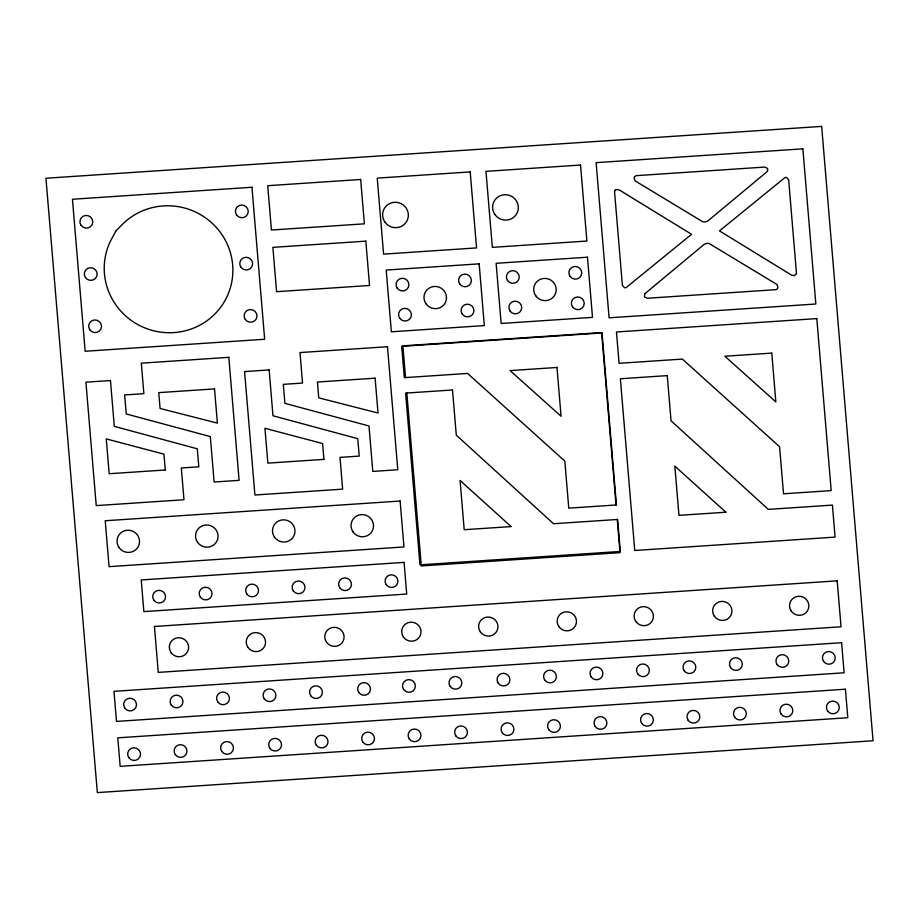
<?xml version="1.0" encoding="UTF-8"?>
<svg xmlns="http://www.w3.org/2000/svg" width="919" height="919" viewBox="0 0 919 919"><rect width="100%" height="100%" fill="white"/><g stroke="black" fill="none" stroke-linecap="round" stroke-linejoin="round"><path stroke-width="1.38" d="M616.04 504.99L601.612 332.563L402.878 345.854L405.532 377.583M617.246 519.476L620.026 552.664L421.293 565.943L406.83 393.022M644.736 293.827L644.483 296.94L647.47 298.238L775.9 289.657L777.463 288.704L777.945 287.188L776.773 284.385L709.342 243.604L707.458 243.248L704.459 244.121L644.736 293.827M767.664 169.969L767.285 171.497L707.55 221.203L704.551 222.076L702.667 221.72L635.236 180.951L634.064 178.137L634.547 176.62L636.109 175.667L764.539 167.086L767.526 168.384L767.664 169.969M615.179 190.21L614.547 191.657L622.381 285.292L624.461 287.75L626.069 287.647L691.559 234.299L619.429 190.026L616.626 189.521L615.179 190.21M796.497 273.54L794.43 275.677L791.627 275.172L719.485 230.899L784.987 177.562L786.584 177.447L788.663 179.906L796.497 273.54M115.955 230.91L110.671 240.709A64.537 63.262 24.2 0 0 165.696 332.632A64.537 63.262 24.2 0 0 228.693 247.613A64.537 63.262 24.2 0 0 123.766 223.041L115.955 230.91M821.666 126.397L45.95 178.24L97.334 792.603L873.05 740.76L821.666 126.397M802.861 148.832L596.121 162.652L609.09 317.825L815.842 304.005L802.861 148.832M470.195 171.91L377.227 178.125L383.591 254.126L476.547 247.912L470.195 171.91M360.673 179.481L267.716 185.695L271.427 230.037L364.383 223.822L360.673 179.481M580.532 165.041L485.967 171.359L492.331 247.36L586.885 241.042L580.532 165.041M251.944 187.258L72.44 199.251L85.157 351.265L264.661 339.26L251.944 187.258M365.831 241.146L272.874 247.36L276.585 291.691L369.541 285.476L365.831 241.146M479.155 263.845L386.198 270.06L391.368 331.805L484.324 325.59L479.155 263.845M587.471 257.205L496.122 263.305L501.154 323.477L592.502 317.377L587.471 257.205M228.82 357.33L141.319 363.177L143.869 393.665L124.639 394.952L126.225 413.952L210.325 436.582L214.116 482.015L239.112 480.35L228.82 357.33M387.485 346.727L299.985 352.574L302.535 383.062L283.305 384.349L284.901 403.349L368.99 425.979L372.792 471.413L397.778 469.747L387.485 346.727M602.037 332.954L401.695 346.337L404.326 377.663L467.599 373.436L564.829 461.108L568.769 508.15L616.431 504.956L602.037 332.954M816.807 318.594L616.465 331.989L619.084 363.315L682.369 359.088L779.588 446.749L783.528 493.79L831.19 490.608L816.807 318.594M110.464 380.535L85.915 382.178L96.231 505.611L183.972 499.752L181.307 467.989L198.803 466.818L197.298 448.805L114.301 426.37L110.464 380.535M269.141 369.932L244.58 371.575L254.908 495.008L342.638 489.149L339.984 457.386L359.214 456.1L357.755 438.685L272.966 415.767L269.141 369.932M214.518 388.909L158.757 392.631L160.078 408.473L217.378 423.108L214.518 388.909M375.113 378.168L317.423 382.028L318.744 397.858L378.031 413.01L375.113 378.168M556.994 367.462L510.102 370.598L561.072 416.261L556.994 367.462M771.765 353.103L724.873 356.239L775.843 401.902L771.765 353.103M452.504 389.978L405.612 393.114L419.972 564.852L620.314 551.457L617.637 519.453L553.548 523.738L456.295 435.181L452.504 389.978M667.274 375.618L620.371 378.754L634.742 550.492L835.084 537.11L832.407 505.094L768.318 509.379L671.054 420.833L667.274 375.618M165.282 469.988L109.177 473.733L106.271 438.903L163.95 454.147L165.282 469.988M323.947 459.374L267.854 463.13L264.936 428.288L322.615 443.544L323.947 459.374M400.121 501.039L105.225 520.751L109.062 566.667L403.958 546.954L400.121 501.039M511.113 526.576L464.198 529.712L460.086 480.488L511.113 526.576M725.872 512.216L678.957 515.352L674.845 466.128L725.872 512.216M404.061 562.382L141.227 579.958L143.869 611.617L406.715 594.053L404.061 562.382M837.198 580.842L154.438 626.482L158.275 672.398L841.034 626.769L837.198 580.842M841.609 642.703L113.979 691.341L116.495 721.426L844.124 672.788L841.609 642.703M845.411 689.204L117.781 737.842L120.171 766.343L847.8 717.716L845.411 689.204M791.282 611.089A9.684 9.489 24.2 0 0 807.939 609.975A9.684 9.489 24.2 0 0 798.416 596.282A9.684 9.489 24.2 0 0 791.282 611.089M714.35 616.224A9.684 9.489 24.2 0 0 731.007 615.11A9.684 9.489 24.2 0 0 721.495 601.417A9.684 9.489 24.2 0 0 714.35 616.224M635.822 621.474A9.684 9.489 24.2 0 0 652.479 620.359A9.684 9.489 24.2 0 0 642.955 606.666A9.684 9.489 24.2 0 0 635.822 621.474M558.89 626.62A9.684 9.489 24.2 0 0 575.547 625.506A9.684 9.489 24.2 0 0 566.024 611.813A9.684 9.489 24.2 0 0 558.89 626.62M480.361 631.87A9.684 9.489 24.2 0 0 497.018 630.756A9.684 9.489 24.2 0 0 487.495 617.063A9.684 9.489 24.2 0 0 480.361 631.87M403.43 637.005A9.684 9.489 24.2 0 0 420.086 635.902A9.684 9.489 24.2 0 0 410.563 622.197A9.684 9.489 24.2 0 0 403.43 637.005M326.498 642.151A9.684 9.489 24.2 0 0 343.155 641.037A9.684 9.489 24.2 0 0 333.631 627.344A9.684 9.489 24.2 0 0 326.498 642.151M247.969 647.401A9.684 9.489 24.2 0 0 264.626 646.287A9.684 9.489 24.2 0 0 255.103 632.594A9.684 9.489 24.2 0 0 247.969 647.401M171.037 652.547A9.684 9.489 24.2 0 0 187.694 651.433A9.684 9.489 24.2 0 0 178.171 637.74A9.684 9.489 24.2 0 0 171.037 652.547M823.562 661.427A6.456 6.33 24.2 0 0 834.659 660.681A6.456 6.33 24.2 0 0 828.318 651.548A6.456 6.33 24.2 0 0 823.562 661.427M777.083 664.529A6.456 6.33 24.2 0 0 788.18 663.782A6.456 6.33 24.2 0 0 781.839 654.661A6.456 6.33 24.2 0 0 777.083 664.529M730.605 667.631A6.456 6.33 24.2 0 0 741.702 666.895A6.456 6.33 24.2 0 0 735.361 657.763A6.456 6.33 24.2 0 0 730.605 667.631M684.127 670.744A6.456 6.33 24.2 0 0 695.224 669.997A6.456 6.33 24.2 0 0 688.882 660.876A6.456 6.33 24.2 0 0 684.127 670.744M637.648 673.845A6.456 6.33 24.2 0 0 648.745 673.11A6.456 6.33 24.2 0 0 642.404 663.977A6.456 6.33 24.2 0 0 637.648 673.845M591.17 676.958A6.456 6.33 24.2 0 0 602.267 676.212A6.456 6.33 24.2 0 0 595.926 667.079A6.456 6.33 24.2 0 0 591.17 676.958M544.691 680.06A6.456 6.33 24.2 0 0 555.788 679.325A6.456 6.33 24.2 0 0 549.447 670.192A6.456 6.33 24.2 0 0 544.691 680.06M498.213 683.173A6.456 6.33 24.2 0 0 509.31 682.426A6.456 6.33 24.2 0 0 502.969 673.294A6.456 6.33 24.2 0 0 498.213 683.173M450.126 686.378A6.456 6.33 24.2 0 0 461.235 685.643A6.456 6.33 24.2 0 0 454.882 676.51A6.456 6.33 24.2 0 0 450.126 686.378M403.648 689.491A6.456 6.33 24.2 0 0 414.756 688.745A6.456 6.33 24.2 0 0 408.404 679.612A6.456 6.33 24.2 0 0 403.648 689.491M358.778 692.489A6.456 6.33 24.2 0 0 369.875 691.743A6.456 6.33 24.2 0 0 363.533 682.622A6.456 6.33 24.2 0 0 358.778 692.489M310.691 695.706A6.456 6.33 24.2 0 0 321.799 694.959A6.456 6.33 24.2 0 0 315.447 685.827A6.456 6.33 24.2 0 0 310.691 695.706M264.212 698.808A6.456 6.33 24.2 0 0 275.321 698.061A6.456 6.33 24.2 0 0 268.968 688.94A6.456 6.33 24.2 0 0 264.212 698.808M217.734 701.909A6.456 6.33 24.2 0 0 228.842 701.174A6.456 6.33 24.2 0 0 222.49 692.041A6.456 6.33 24.2 0 0 217.734 701.909M171.256 705.022A6.456 6.33 24.2 0 0 182.364 704.276A6.456 6.33 24.2 0 0 176.011 695.155A6.456 6.33 24.2 0 0 171.256 705.022M124.777 708.124A6.456 6.33 24.2 0 0 135.886 707.389A6.456 6.33 24.2 0 0 129.533 698.256A6.456 6.33 24.2 0 0 124.777 708.124M827.571 710.961A6.456 6.33 24.2 0 0 838.679 710.215A6.456 6.33 24.2 0 0 832.327 701.082A6.456 6.33 24.2 0 0 827.571 710.961M781.093 714.063A6.456 6.33 24.2 0 0 792.201 713.316A6.456 6.33 24.2 0 0 785.848 704.195A6.456 6.33 24.2 0 0 781.093 714.063M734.614 717.165A6.456 6.33 24.2 0 0 745.723 716.429A6.456 6.33 24.2 0 0 739.37 707.297A6.456 6.33 24.2 0 0 734.614 717.165M688.136 720.278A6.456 6.33 24.2 0 0 699.233 719.531A6.456 6.33 24.2 0 0 692.892 710.398A6.456 6.33 24.2 0 0 688.136 720.278M641.657 723.379A6.456 6.33 24.2 0 0 652.754 722.644A6.456 6.33 24.2 0 0 646.413 713.512A6.456 6.33 24.2 0 0 641.657 723.379M595.179 726.492A6.456 6.33 24.2 0 0 606.276 725.746A6.456 6.33 24.2 0 0 599.935 716.613A6.456 6.33 24.2 0 0 595.179 726.492M548.7 729.594A6.456 6.33 24.2 0 0 559.797 728.859A6.456 6.33 24.2 0 0 553.456 719.726A6.456 6.33 24.2 0 0 548.7 729.594M502.222 732.707A6.456 6.33 24.2 0 0 513.319 731.961A6.456 6.33 24.2 0 0 506.978 722.828A6.456 6.33 24.2 0 0 502.222 732.707M455.744 735.809A6.456 6.33 24.2 0 0 466.841 735.062A6.456 6.33 24.2 0 0 460.499 725.941A6.456 6.33 24.2 0 0 455.744 735.809M409.265 738.91A6.456 6.33 24.2 0 0 420.362 738.175A6.456 6.33 24.2 0 0 414.021 729.043A6.456 6.33 24.2 0 0 409.265 738.91M362.787 742.024A6.456 6.33 24.2 0 0 373.884 741.277A6.456 6.33 24.2 0 0 367.543 732.144A6.456 6.33 24.2 0 0 362.787 742.024M316.308 745.125A6.456 6.33 24.2 0 0 327.405 744.39A6.456 6.33 24.2 0 0 321.064 735.257A6.456 6.33 24.2 0 0 316.308 745.125M269.83 748.238A6.456 6.33 24.2 0 0 280.927 747.492A6.456 6.33 24.2 0 0 274.586 738.359A6.456 6.33 24.2 0 0 269.83 748.238M221.743 751.443A6.456 6.33 24.2 0 0 232.852 750.708A6.456 6.33 24.2 0 0 226.499 741.576A6.456 6.33 24.2 0 0 221.743 751.443M175.265 754.556A6.456 6.33 24.2 0 0 186.373 753.81A6.456 6.33 24.2 0 0 180.021 744.689A6.456 6.33 24.2 0 0 175.265 754.556M128.786 757.658A6.456 6.33 24.2 0 0 139.895 756.923A6.456 6.33 24.2 0 0 133.542 747.79A6.456 6.33 24.2 0 0 128.786 757.658M386.233 584.679A6.456 6.33 24.2 0 0 397.341 583.944A6.456 6.33 24.2 0 0 390.989 574.812A6.456 6.33 24.2 0 0 386.233 584.679M339.754 587.792A6.456 6.33 24.2 0 0 350.863 587.046A6.456 6.33 24.2 0 0 344.51 577.913A6.456 6.33 24.2 0 0 339.754 587.792M293.276 590.894A6.456 6.33 24.2 0 0 304.384 590.159A6.456 6.33 24.2 0 0 298.032 581.026A6.456 6.33 24.2 0 0 293.276 590.894M246.797 594.007A6.456 6.33 24.2 0 0 257.906 593.26A6.456 6.33 24.2 0 0 251.553 584.128A6.456 6.33 24.2 0 0 246.797 594.007M200.319 597.109A6.456 6.33 24.2 0 0 211.427 596.362A6.456 6.33 24.2 0 0 205.075 587.241A6.456 6.33 24.2 0 0 200.319 597.109M153.841 600.21A6.456 6.33 24.2 0 0 164.949 599.475A6.456 6.33 24.2 0 0 158.596 590.343A6.456 6.33 24.2 0 0 153.841 600.21M494.904 214.495A12.912 12.648 24.2 0 0 517.11 213.001A12.912 12.648 24.2 0 0 504.416 194.748A12.912 12.648 24.2 0 0 494.904 214.495M425.968 303.741A11.292 11.074 24.2 0 0 445.405 302.443A11.292 11.074 24.2 0 0 434.296 286.464A11.292 11.074 24.2 0 0 425.968 303.741M462.211 314.057A6.456 6.33 24.2 0 0 473.308 313.322A6.456 6.33 24.2 0 0 466.967 304.189A6.456 6.33 24.2 0 0 462.211 314.057M459.695 283.971A6.456 6.33 24.2 0 0 470.792 283.236A6.456 6.33 24.2 0 0 464.451 274.103A6.456 6.33 24.2 0 0 459.695 283.971M399.708 318.238A6.456 6.33 24.2 0 0 410.804 317.492A6.456 6.33 24.2 0 0 404.463 308.359A6.456 6.33 24.2 0 0 399.708 318.238M397.18 288.152A6.456 6.33 24.2 0 0 408.289 287.406A6.456 6.33 24.2 0 0 401.948 278.285A6.456 6.33 24.2 0 0 397.18 288.152M384.912 222.042A12.912 12.648 24.2 0 0 407.128 220.549A12.912 12.648 24.2 0 0 394.435 202.295A12.912 12.648 24.2 0 0 384.912 222.042M81.067 225.316A6.456 6.33 24.2 0 0 92.164 224.569A6.456 6.33 24.2 0 0 85.823 215.437A6.456 6.33 24.2 0 0 81.067 225.316M89.809 329.818A6.456 6.33 24.2 0 0 100.906 329.082A6.456 6.33 24.2 0 0 94.565 319.95A6.456 6.33 24.2 0 0 89.809 329.818M85.433 277.561A6.456 6.33 24.2 0 0 96.541 276.826A6.456 6.33 24.2 0 0 90.188 267.693A6.456 6.33 24.2 0 0 85.433 277.561M236.528 214.92A6.456 6.33 24.2 0 0 247.636 214.184A6.456 6.33 24.2 0 0 241.283 205.052A6.456 6.33 24.2 0 0 236.528 214.92M240.893 267.176A6.456 6.33 24.2 0 0 252.001 266.43A6.456 6.33 24.2 0 0 245.66 257.309A6.456 6.33 24.2 0 0 240.893 267.176M245.27 319.433A6.456 6.33 24.2 0 0 256.378 318.686A6.456 6.33 24.2 0 0 250.025 309.554A6.456 6.33 24.2 0 0 245.27 319.433M353.022 531.883A11.292 11.074 24.2 0 0 372.448 530.573A11.292 11.074 24.2 0 0 361.339 514.606A11.292 11.074 24.2 0 0 353.022 531.883M274.482 537.121A11.292 11.074 24.2 0 0 293.919 535.823A11.292 11.074 24.2 0 0 282.811 519.855A11.292 11.074 24.2 0 0 274.482 537.121M197.562 542.267A11.292 11.074 24.2 0 0 216.987 540.969A11.292 11.074 24.2 0 0 205.879 524.99A11.292 11.074 24.2 0 0 197.562 542.267M119.022 547.517A11.292 11.074 24.2 0 0 138.459 546.219A11.292 11.074 24.2 0 0 127.35 530.24A11.292 11.074 24.2 0 0 119.022 547.517M535.708 295.711A11.292 11.074 24.2 0 0 555.145 294.413A11.292 11.074 24.2 0 0 544.037 278.434A11.292 11.074 24.2 0 0 535.708 295.711M510.011 311.036A6.456 6.33 24.2 0 0 521.119 310.3A6.456 6.33 24.2 0 0 514.766 301.168A6.456 6.33 24.2 0 0 510.011 311.036M507.518 280.525A6.456 6.33 24.2 0 0 518.626 279.778A6.456 6.33 24.2 0 0 512.274 270.657A6.456 6.33 24.2 0 0 507.518 280.525M570.021 276.343A6.456 6.33 24.2 0 0 581.13 275.608A6.456 6.33 24.2 0 0 574.789 266.476A6.456 6.33 24.2 0 0 570.021 276.343M572.514 306.866A6.456 6.33 24.2 0 0 583.622 306.119A6.456 6.33 24.2 0 0 577.27 296.986A6.456 6.33 24.2 0 0 572.514 306.866"/></g></svg>
